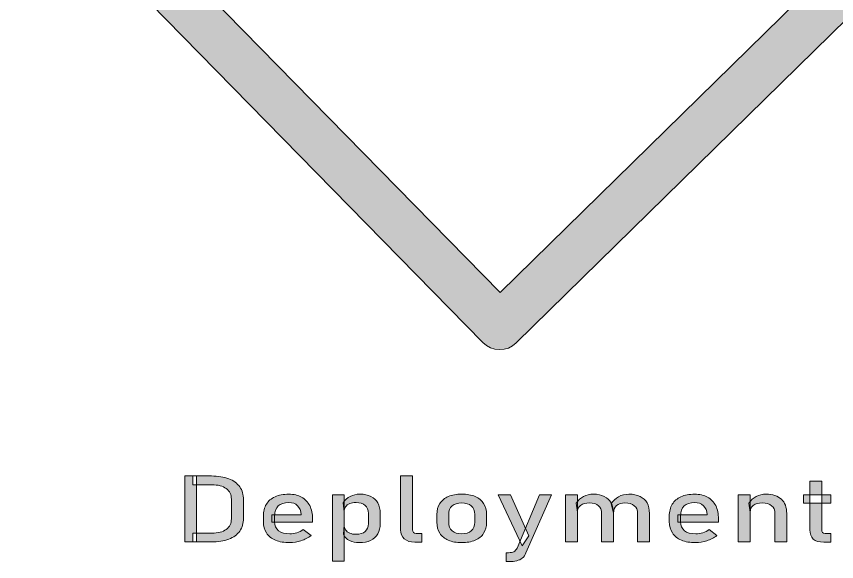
# Model space of a CAD drawing. Header units: inches. Extents: x 0.1 to 22.4, y -34.4 to -0.1.
# Drawn here: x 17.26 to 19.063, y -29.069 to -27.871 of the extents above; entities that cross this region are included whole.
import ezdxf

# ---------------------------------------------------------------- set-up
doc = ezdxf.new("R2010")
doc.units = ezdxf.units.IN
doc.header["$MEASUREMENT"] = 0
doc.layers.add('Layer 1', color=7, linetype='Continuous')

# ---------------------------------------------------------------- blocks, each defined once
blk = doc.blocks.new('block 13')
at = {"layer": 'Layer 1', "true_color": 0xffffff}
h = blk.add_hatch(color=7, dxfattribs=at)
h.dxf.hatch_style = 2
edge = h.paths.add_edge_path()
edge.add_spline(control_points=[(19.7946, -27.1587), (19.7946, -27.1722), (19.7894, -27.1857), (19.779, -27.1959), (19.779, -27.1959), (18.359, -28.5883), (18.359, -28.5883), (18.3384, -28.6084), (18.3055, -28.6081), (18.2853, -28.5876), (18.2853, -28.5876), (16.8929, -27.1675), (16.8929, -27.1675), (16.8728, -27.147), (16.873, -27.114), (16.8936, -27.0939), (16.9141, -27.0737), (16.9471, -27.0741), (16.9672, -27.0946), (16.9672, -27.0946), (18.3233, -28.4775), (18.3233, -28.4775), (18.3233, -28.4775), (19.7061, -27.1215), (19.7061, -27.1215), (19.7267, -27.1014), (19.7596, -27.1017), (19.7798, -27.1222), (19.7897, -27.1324), (19.7946, -27.1455), (19.7946, -27.1587)], knot_values=[0, 0, 0, 0, 1, 1, 1, 2, 2, 2, 3, 3, 3, 4, 4, 4, 5, 5, 5, 6, 6, 6, 7, 7, 7, 8, 8, 8, 9, 9, 9, 10, 10, 10, 10], degree=3, periodic=1)
at = {"layer": 'Layer 1', "lineweight": 0}
blk.add_open_spline([(19.7946, -27.1587), (19.7946, -27.1722), (19.7894, -27.1857), (19.779, -27.1959), (19.779, -27.1959), (18.359, -28.5883), (18.359, -28.5883), (18.3384, -28.6084), (18.3055, -28.6081), (18.2853, -28.5876), (18.2853, -28.5876), (16.8929, -27.1675), (16.8929, -27.1675), (16.8728, -27.147), (16.873, -27.114), (16.8936, -27.0939), (16.9141, -27.0737), (16.9471, -27.0741), (16.9672, -27.0946), (16.9672, -27.0946), (18.3233, -28.4775), (18.3233, -28.4775), (18.3233, -28.4775), (19.7061, -27.1215), (19.7061, -27.1215), (19.7267, -27.1014), (19.7596, -27.1017), (19.7798, -27.1222), (19.7897, -27.1324), (19.7946, -27.1455), (19.7946, -27.1587)], degree=3, knots=[0, 0, 0, 0, 1, 1, 1, 2, 2, 2, 3, 3, 3, 4, 4, 4, 5, 5, 5, 6, 6, 6, 7, 7, 7, 8, 8, 8, 9, 9, 9, 10, 10, 10, 10], dxfattribs=at)
blk = doc.blocks.new('block 27')
at = {"layer": 'Layer 1', "true_color": 0xef4c22}
h = blk.add_hatch(color=20, dxfattribs=at)
h.dxf.hatch_style = 2
h.paths.add_polyline_path([(17.63, -28.8809), (17.656, -28.8809), (17.656, -29.0259), (17.63, -29.0259)])
edge = h.paths.add_edge_path()
edge.add_spline(control_points=[(17.6476, -29.0066), (17.6476, -29.0066), (17.6895, -29.0066), (17.6895, -29.0066), (17.7032, -29.0066), (17.7139, -29.0038), (17.7214, -28.9982), (17.7289, -28.9927), (17.7327, -28.9849), (17.7327, -28.9748), (17.7327, -28.9748), (17.7327, -28.9321), (17.7327, -28.9321), (17.7327, -28.922), (17.7289, -28.9141), (17.7214, -28.9086), (17.7139, -28.903), (17.7032, -28.9002), (17.6895, -28.9002), (17.6895, -28.9002), (17.6476, -28.9002), (17.6476, -28.9002), (17.6476, -28.9002), (17.6476, -28.8809), (17.6476, -28.8809), (17.6476, -28.8809), (17.6888, -28.8809), (17.6888, -28.8809), (17.7037, -28.8809), (17.7164, -28.8829), (17.7269, -28.887), (17.7375, -28.891), (17.7455, -28.897), (17.7511, -28.9047), (17.7566, -28.9125), (17.7593, -28.9219), (17.7593, -28.9329), (17.7593, -28.9329), (17.7593, -28.974), (17.7593, -28.974), (17.7593, -28.9849), (17.7566, -28.9943), (17.7511, -29.0021), (17.7455, -29.0099), (17.7375, -29.0158), (17.7269, -29.0198), (17.7163, -29.0239), (17.7035, -29.0259), (17.6887, -29.0259), (17.6887, -29.0259), (17.6476, -29.0259), (17.6476, -29.0259), (17.6476, -29.0259), (17.6476, -29.0066), (17.6476, -29.0066)], knot_values=[0, 0, 0, 0, 1, 1, 1, 2, 2, 2, 3, 3, 3, 4, 4, 4, 5, 5, 5, 6, 6, 6, 7, 7, 7, 8, 8, 8, 9, 9, 9, 10, 10, 10, 11, 11, 11, 12, 12, 12, 13, 13, 13, 14, 14, 14, 15, 15, 15, 16, 16, 16, 17, 17, 17, 18, 18, 18, 18], degree=3, periodic=1)
h = blk.add_hatch(color=20, dxfattribs=at)
h.dxf.hatch_style = 2
edge = h.paths.add_edge_path()
edge.add_spline(control_points=[(18.1307, -28.9992), (18.1307, -29.0017), (18.1314, -29.0037), (18.1328, -29.005), (18.1342, -29.0064), (18.1362, -29.0071), (18.1388, -29.0071), (18.1388, -29.0071), (18.151, -29.0071), (18.151, -29.0071), (18.151, -29.0071), (18.151, -29.0264), (18.151, -29.0264), (18.151, -29.0264), (18.1357, -29.0264), (18.1357, -29.0264), (18.1258, -29.0264), (18.1182, -29.024), (18.1128, -29.0192), (18.1074, -29.0144), (18.1047, -29.0077), (18.1047, -28.999), (18.1047, -28.999), (18.1047, -28.8809), (18.1047, -28.8809), (18.1047, -28.8809), (18.1307, -28.8809), (18.1307, -28.8809), (18.1307, -28.8809), (18.1307, -28.9992), (18.1307, -28.9992)], knot_values=[0, 0, 0, 0, 1, 1, 1, 2, 2, 2, 3, 3, 3, 4, 4, 4, 5, 5, 5, 6, 6, 6, 7, 7, 7, 8, 8, 8, 9, 9, 9, 10, 10, 10, 10], degree=3, periodic=1)
h = blk.add_hatch(color=20, dxfattribs=at)
h.dxf.hatch_style = 2
h.paths.add_polyline_path([(18.9906, -28.9224), (19.0503, -28.9224), (19.0503, -28.9407), (18.9906, -28.9407)])
edge = h.paths.add_edge_path()
edge.add_spline(control_points=[(19.0117, -29.0195), (19.0068, -29.0149), (19.0043, -29.008), (19.0043, -28.999), (19.0043, -28.999), (19.0043, -28.8923), (19.0043, -28.8923), (19.0043, -28.8923), (19.0303, -28.8923), (19.0303, -28.8923), (19.0303, -28.8923), (19.0303, -28.9992), (19.0303, -28.9992), (19.0303, -29.0017), (19.031, -29.0037), (19.0322, -29.005), (19.0335, -29.0064), (19.0354, -29.0071), (19.0378, -29.0071), (19.0378, -29.0071), (19.0503, -29.0071), (19.0503, -29.0071), (19.0503, -29.0071), (19.0503, -29.0264), (19.0503, -29.0264), (19.0503, -29.0264), (19.0353, -29.0264), (19.0353, -29.0264), (19.0246, -29.0264), (19.0167, -29.0241), (19.0117, -29.0195)], knot_values=[0, 0, 0, 0, 1, 1, 1, 2, 2, 2, 3, 3, 3, 4, 4, 4, 5, 5, 5, 6, 6, 6, 7, 7, 7, 8, 8, 8, 9, 9, 9, 10, 10, 10, 10], degree=3, periodic=1)
h = blk.add_hatch(color=20, dxfattribs=at)
h.dxf.hatch_style = 2
edge = h.paths.add_edge_path()
edge.add_spline(control_points=[(17.8296, -29.022), (17.8209, -29.0184), (17.8143, -29.0132), (17.8097, -29.0062), (17.8052, -28.9993), (17.8029, -28.9909), (17.8029, -28.981), (17.8029, -28.981), (17.8029, -28.9694), (17.8029, -28.9694), (17.8029, -28.9591), (17.8051, -28.9504), (17.8095, -28.9431), (17.8139, -28.9359), (17.8202, -28.9304), (17.8286, -28.9266), (17.8369, -28.9228), (17.847, -28.9209), (17.8587, -28.9209), (17.8698, -28.9209), (17.8792, -28.9231), (17.887, -28.9274), (17.8948, -28.9317), (17.9008, -28.9379), (17.9049, -28.9461), (17.9091, -28.9543), (17.9111, -28.9641), (17.9111, -28.9755), (17.9111, -28.9755), (17.9111, -28.9823), (17.9111, -28.9823), (17.9111, -28.9823), (17.8218, -28.9823), (17.8218, -28.9823), (17.8218, -28.9823), (17.8218, -28.966), (17.8218, -28.966), (17.8218, -28.966), (17.8864, -28.966), (17.8864, -28.966), (17.8856, -28.9575), (17.8828, -28.951), (17.878, -28.9463), (17.8732, -28.9416), (17.8668, -28.9392), (17.8587, -28.9392), (17.8488, -28.9392), (17.8412, -28.9418), (17.8358, -28.9468), (17.8304, -28.9519), (17.8277, -28.959), (17.8277, -28.9683), (17.8277, -28.9683), (17.8277, -28.9814), (17.8277, -28.9814), (17.8277, -28.99), (17.8306, -28.9966), (17.8364, -29.0012), (17.8421, -29.0058), (17.8504, -29.0081), (17.861, -29.0081), (17.8663, -29.0081), (17.8715, -29.0072), (17.8767, -29.0056), (17.8819, -29.0039), (17.8865, -29.0016), (17.8906, -28.9986), (17.8906, -28.9986), (17.9077, -29.0119), (17.9077, -29.0119), (17.9011, -29.0169), (17.8938, -29.0207), (17.8856, -29.0234), (17.8774, -29.0261), (17.8692, -29.0274), (17.861, -29.0274), (17.8487, -29.0274), (17.8383, -29.0256), (17.8296, -29.022)], knot_values=[0, 0, 0, 0, 1, 1, 1, 2, 2, 2, 3, 3, 3, 4, 4, 4, 5, 5, 5, 6, 6, 6, 7, 7, 7, 8, 8, 8, 9, 9, 9, 10, 10, 10, 11, 11, 11, 12, 12, 12, 13, 13, 13, 14, 14, 14, 15, 15, 15, 16, 16, 16, 17, 17, 17, 18, 18, 18, 19, 19, 19, 20, 20, 20, 21, 21, 21, 22, 22, 22, 23, 23, 23, 24, 24, 24, 25, 25, 25, 26, 26, 26, 26], degree=3, periodic=1)
h = blk.add_hatch(color=20, dxfattribs=at)
h.dxf.hatch_style = 2
h.paths.add_polyline_path([(17.9547, -28.9224), (17.9807, -28.9224), (17.9807, -29.068), (17.9547, -29.068)])
edge = h.paths.add_edge_path()
edge.add_spline(control_points=[(17.9925, -29.0228), (17.9864, -29.0197), (17.9818, -29.0153), (17.9789, -29.0097), (17.9789, -29.0097), (17.9807, -28.988), (17.9807, -28.988), (17.9807, -28.9925), (17.9818, -28.9963), (17.9838, -28.9994), (17.9858, -29.0025), (17.9888, -29.0049), (17.9927, -29.0066), (17.9965, -29.0082), (18.0012, -29.0091), (18.0068, -29.0091), (18.0154, -29.0091), (18.022, -29.007), (18.0267, -29.0029), (18.0315, -28.9988), (18.0338, -28.9931), (18.0338, -28.9856), (18.0338, -28.9856), (18.0338, -28.9632), (18.0338, -28.9632), (18.0338, -28.9556), (18.0315, -28.9497), (18.0267, -28.9455), (18.022, -28.9413), (18.0154, -28.9392), (18.0068, -28.9392), (18.0012, -28.9392), (17.9965, -28.94), (17.9927, -28.9416), (17.9888, -28.9432), (17.9858, -28.9456), (17.9838, -28.9487), (17.9818, -28.9518), (17.9807, -28.9555), (17.9807, -28.9598), (17.9807, -28.9598), (17.9781, -28.9398), (17.9781, -28.9398), (17.9821, -28.9338), (17.9873, -28.9291), (17.9937, -28.9258), (18.0002, -28.9225), (18.0074, -28.9209), (18.0153, -28.9209), (18.0247, -28.9209), (18.0327, -28.9225), (18.0394, -28.9258), (18.046, -28.9291), (18.0511, -28.9339), (18.0546, -28.9402), (18.0581, -28.9466), (18.0599, -28.9542), (18.0599, -28.9631), (18.0599, -28.9631), (18.0599, -28.9856), (18.0599, -28.9856), (18.0599, -28.9944), (18.0581, -29.0019), (18.0545, -29.0082), (18.0509, -29.0144), (18.0457, -29.0192), (18.0388, -29.0225), (18.0319, -29.0258), (18.0237, -29.0274), (18.014, -29.0274), (18.0058, -29.0274), (17.9986, -29.0259), (17.9925, -29.0228)], knot_values=[0, 0, 0, 0, 1, 1, 1, 2, 2, 2, 3, 3, 3, 4, 4, 4, 5, 5, 5, 6, 6, 6, 7, 7, 7, 8, 8, 8, 9, 9, 9, 10, 10, 10, 11, 11, 11, 12, 12, 12, 13, 13, 13, 14, 14, 14, 15, 15, 15, 16, 16, 16, 17, 17, 17, 18, 18, 18, 19, 19, 19, 20, 20, 20, 21, 21, 21, 22, 22, 22, 23, 23, 23, 24, 24, 24, 24], degree=3, periodic=1)
h = blk.add_hatch(color=20, dxfattribs=at)
h.dxf.hatch_style = 2
edge = h.paths.add_edge_path()
edge.add_spline(control_points=[(18.2095, -29.0221), (18.2013, -29.0186), (18.1951, -29.0135), (18.1908, -29.0067), (18.1865, -29), (18.1844, -28.9918), (18.1844, -28.9823), (18.1844, -28.9823), (18.1844, -28.9655), (18.1844, -28.9655), (18.1844, -28.9561), (18.1865, -28.9481), (18.1908, -28.9414), (18.1951, -28.9347), (18.2013, -28.9296), (18.2095, -28.9261), (18.2177, -28.9226), (18.2275, -28.9209), (18.239, -28.9209), (18.2505, -28.9209), (18.2603, -28.9226), (18.2685, -28.9261), (18.2766, -28.9296), (18.2829, -28.9347), (18.2872, -28.9414), (18.2915, -28.9481), (18.2936, -28.9561), (18.2936, -28.9655), (18.2936, -28.9655), (18.2936, -28.9826), (18.2936, -28.9826), (18.2936, -28.9921), (18.2915, -29.0001), (18.2872, -29.0068), (18.2829, -29.0135), (18.2766, -29.0186), (18.2685, -29.0221), (18.2603, -29.0256), (18.2505, -29.0274), (18.239, -29.0274), (18.2275, -29.0274), (18.2177, -29.0256), (18.2095, -29.0221)], knot_values=[0, 0, 0, 0, 1, 1, 1, 2, 2, 2, 3, 3, 3, 4, 4, 4, 5, 5, 5, 6, 6, 6, 7, 7, 7, 8, 8, 8, 9, 9, 9, 10, 10, 10, 11, 11, 11, 12, 12, 12, 13, 13, 13, 14, 14, 14, 14], degree=3, periodic=1)
edge = h.paths.add_edge_path()
edge.add_spline(control_points=[(18.2601, -29.0014), (18.2651, -28.9969), (18.2676, -28.9907), (18.2676, -28.9826), (18.2676, -28.9826), (18.2676, -28.9655), (18.2676, -28.9655), (18.2676, -28.9574), (18.2651, -28.9512), (18.2601, -28.9468), (18.2551, -28.9424), (18.2481, -28.9402), (18.239, -28.9402), (18.2299, -28.9402), (18.2229, -28.9424), (18.2179, -28.9468), (18.2129, -28.9512), (18.2104, -28.9574), (18.2104, -28.9655), (18.2104, -28.9655), (18.2104, -28.9826), (18.2104, -28.9826), (18.2104, -28.9907), (18.2129, -28.9969), (18.2179, -29.0014), (18.2229, -29.0058), (18.2299, -29.0081), (18.239, -29.0081), (18.2481, -29.0081), (18.2551, -29.0058), (18.2601, -29.0014)], knot_values=[0, 0, 0, 0, 1, 1, 1, 2, 2, 2, 3, 3, 3, 4, 4, 4, 5, 5, 5, 6, 6, 6, 7, 7, 7, 8, 8, 8, 9, 9, 9, 10, 10, 10, 10], degree=3, periodic=1)
h = blk.add_hatch(color=20, dxfattribs=at)
h.dxf.hatch_style = 2
h.paths.add_polyline_path([(18.3193, -28.9224), (18.3459, -28.9224), (18.3866, -29.0124), (18.3721, -29.0344)])
edge = h.paths.add_edge_path()
edge.add_spline(control_points=[(18.4366, -28.9224), (18.4366, -28.9224), (18.3802, -29.0502), (18.3802, -29.0502), (18.3781, -29.0549), (18.3755, -29.0586), (18.3721, -29.0614), (18.3688, -29.0641), (18.3647, -29.0661), (18.3599, -29.0673), (18.355, -29.0685), (18.3491, -29.0691), (18.342, -29.0691), (18.342, -29.0691), (18.3368, -29.0691), (18.3368, -29.0691), (18.3368, -29.0691), (18.3368, -29.0496), (18.3368, -29.0496), (18.3368, -29.0496), (18.342, -29.0496), (18.342, -29.0496), (18.3469, -29.0496), (18.3507, -29.0488), (18.3536, -29.0473), (18.3564, -29.0457), (18.3589, -29.0431), (18.361, -29.0394), (18.361, -29.0394), (18.41, -28.9224), (18.41, -28.9224), (18.41, -28.9224), (18.4366, -28.9224), (18.4366, -28.9224)], knot_values=[0, 0, 0, 0, 1, 1, 1, 2, 2, 2, 3, 3, 3, 4, 4, 4, 5, 5, 5, 6, 6, 6, 7, 7, 7, 8, 8, 8, 9, 9, 9, 10, 10, 10, 11, 11, 11, 11], degree=3, periodic=1)
h = blk.add_hatch(color=20, dxfattribs=at)
h.dxf.hatch_style = 2
h.paths.add_polyline_path([(18.4674, -28.9224), (18.4934, -28.9224), (18.4934, -29.0259), (18.4674, -29.0259)])
edge = h.paths.add_edge_path()
edge.add_spline(control_points=[(18.5465, -28.9632), (18.5465, -28.9559), (18.5442, -28.9502), (18.5396, -28.9462), (18.535, -28.9422), (18.5285, -28.9402), (18.5201, -28.9402), (18.5116, -28.9402), (18.505, -28.942), (18.5004, -28.9455), (18.4957, -28.9491), (18.4934, -28.954), (18.4934, -28.9604), (18.4934, -28.9604), (18.4907, -28.9404), (18.4907, -28.9404), (18.4948, -28.9342), (18.5002, -28.9294), (18.5068, -28.926), (18.5134, -28.9226), (18.5207, -28.9209), (18.5286, -28.9209), (18.5379, -28.9209), (18.5458, -28.9225), (18.5524, -28.9258), (18.5589, -28.9291), (18.5639, -28.9339), (18.5674, -28.9402), (18.5708, -28.9466), (18.5726, -28.9542), (18.5726, -28.9631), (18.5726, -28.9631), (18.5726, -29.0259), (18.5726, -29.0259), (18.5726, -29.0259), (18.5465, -29.0259), (18.5465, -29.0259), (18.5465, -29.0259), (18.5465, -28.9632), (18.5465, -28.9632)], knot_values=[0, 0, 0, 0, 1, 1, 1, 2, 2, 2, 3, 3, 3, 4, 4, 4, 5, 5, 5, 6, 6, 6, 7, 7, 7, 8, 8, 8, 9, 9, 9, 10, 10, 10, 11, 11, 11, 12, 12, 12, 13, 13, 13, 13], degree=3, periodic=1)
edge = h.paths.add_edge_path()
edge.add_spline(control_points=[(18.6256, -28.9632), (18.6256, -28.9559), (18.6232, -28.9502), (18.6184, -28.9462), (18.6135, -28.9422), (18.6067, -28.9402), (18.5979, -28.9402), (18.5899, -28.9402), (18.5836, -28.9422), (18.5792, -28.946), (18.5748, -28.9499), (18.5726, -28.9553), (18.5726, -28.9624), (18.5726, -28.9624), (18.5673, -28.9424), (18.5673, -28.9424), (18.5715, -28.9356), (18.577, -28.9303), (18.5838, -28.9265), (18.5907, -28.9228), (18.5982, -28.9209), (18.6065, -28.9209), (18.616, -28.9209), (18.6242, -28.9225), (18.6309, -28.9258), (18.6377, -28.9291), (18.6428, -28.9339), (18.6464, -28.9402), (18.6499, -28.9466), (18.6517, -28.9542), (18.6517, -28.9631), (18.6517, -28.9631), (18.6517, -29.0259), (18.6517, -29.0259), (18.6517, -29.0259), (18.6256, -29.0259), (18.6256, -29.0259), (18.6256, -29.0259), (18.6256, -28.9632), (18.6256, -28.9632)], knot_values=[0, 0, 0, 0, 1, 1, 1, 2, 2, 2, 3, 3, 3, 4, 4, 4, 5, 5, 5, 6, 6, 6, 7, 7, 7, 8, 8, 8, 9, 9, 9, 10, 10, 10, 11, 11, 11, 12, 12, 12, 13, 13, 13, 13], degree=3, periodic=1)
h = blk.add_hatch(color=20, dxfattribs=at)
h.dxf.hatch_style = 2
edge = h.paths.add_edge_path()
edge.add_spline(control_points=[(18.7219, -29.022), (18.7132, -29.0184), (18.7066, -29.0132), (18.7021, -29.0062), (18.6975, -28.9993), (18.6952, -28.9909), (18.6952, -28.981), (18.6952, -28.981), (18.6952, -28.9694), (18.6952, -28.9694), (18.6952, -28.9591), (18.6974, -28.9504), (18.7018, -28.9431), (18.7062, -28.9359), (18.7125, -28.9304), (18.7209, -28.9266), (18.7292, -28.9228), (18.7393, -28.9209), (18.751, -28.9209), (18.7621, -28.9209), (18.7715, -28.9231), (18.7793, -28.9274), (18.7872, -28.9317), (18.7931, -28.9379), (18.7973, -28.9461), (18.8014, -28.9543), (18.8034, -28.9641), (18.8034, -28.9755), (18.8034, -28.9755), (18.8034, -28.9823), (18.8034, -28.9823), (18.8034, -28.9823), (18.7141, -28.9823), (18.7141, -28.9823), (18.7141, -28.9823), (18.7141, -28.966), (18.7141, -28.966), (18.7141, -28.966), (18.7787, -28.966), (18.7787, -28.966), (18.7779, -28.9575), (18.7751, -28.951), (18.7703, -28.9463), (18.7655, -28.9416), (18.7591, -28.9392), (18.751, -28.9392), (18.7411, -28.9392), (18.7335, -28.9418), (18.7281, -28.9468), (18.7227, -28.9519), (18.72, -28.959), (18.72, -28.9683), (18.72, -28.9683), (18.72, -28.9814), (18.72, -28.9814), (18.72, -28.99), (18.7229, -28.9966), (18.7287, -29.0012), (18.7344, -29.0058), (18.7427, -29.0081), (18.7533, -29.0081), (18.7586, -29.0081), (18.7638, -29.0072), (18.769, -29.0056), (18.7742, -29.0039), (18.7788, -29.0016), (18.7829, -28.9986), (18.7829, -28.9986), (18.8, -29.0119), (18.8, -29.0119), (18.7934, -29.0169), (18.7861, -29.0207), (18.7779, -29.0234), (18.7697, -29.0261), (18.7615, -29.0274), (18.7533, -29.0274), (18.741, -29.0274), (18.7306, -29.0256), (18.7219, -29.022)], knot_values=[0, 0, 0, 0, 1, 1, 1, 2, 2, 2, 3, 3, 3, 4, 4, 4, 5, 5, 5, 6, 6, 6, 7, 7, 7, 8, 8, 8, 9, 9, 9, 10, 10, 10, 11, 11, 11, 12, 12, 12, 13, 13, 13, 14, 14, 14, 15, 15, 15, 16, 16, 16, 17, 17, 17, 18, 18, 18, 19, 19, 19, 20, 20, 20, 21, 21, 21, 22, 22, 22, 23, 23, 23, 24, 24, 24, 25, 25, 25, 26, 26, 26, 26], degree=3, periodic=1)
h = blk.add_hatch(color=20, dxfattribs=at)
h.dxf.hatch_style = 2
h.paths.add_polyline_path([(18.847, -28.9224), (18.873, -28.9224), (18.873, -29.0259), (18.847, -29.0259)])
edge = h.paths.add_edge_path()
edge.add_spline(control_points=[(18.9274, -28.9632), (18.9274, -28.9559), (18.925, -28.9502), (18.9201, -28.9462), (18.9153, -28.9422), (18.9085, -28.9402), (18.8997, -28.9402), (18.8912, -28.9402), (18.8846, -28.942), (18.88, -28.9455), (18.8754, -28.9491), (18.873, -28.954), (18.873, -28.9604), (18.873, -28.9604), (18.8704, -28.9404), (18.8704, -28.9404), (18.8744, -28.9342), (18.8798, -28.9294), (18.8864, -28.926), (18.893, -28.9226), (18.9003, -28.9209), (18.9083, -28.9209), (18.9226, -28.9209), (18.9338, -28.9246), (18.9416, -28.9319), (18.9495, -28.9393), (18.9534, -28.9497), (18.9534, -28.9631), (18.9534, -28.9631), (18.9534, -29.0259), (18.9534, -29.0259), (18.9534, -29.0259), (18.9274, -29.0259), (18.9274, -29.0259), (18.9274, -29.0259), (18.9274, -28.9632), (18.9274, -28.9632)], knot_values=[0, 0, 0, 0, 1, 1, 1, 2, 2, 2, 3, 3, 3, 4, 4, 4, 5, 5, 5, 6, 6, 6, 7, 7, 7, 8, 8, 8, 9, 9, 9, 10, 10, 10, 11, 11, 11, 12, 12, 12, 12], degree=3, periodic=1)
at = {"layer": 'Layer 1', "lineweight": 0}
for points in [[(17.63, -28.8809), (17.656, -28.8809), (17.656, -29.0259), (17.63, -29.0259), (17.63, -28.8809)], [(17.9547, -28.9224), (17.9807, -28.9224), (17.9807, -29.068), (17.9547, -29.068), (17.9547, -28.9224)], [(18.3193, -28.9224), (18.3459, -28.9224), (18.3866, -29.0124), (18.3721, -29.0344), (18.3193, -28.9224)], [(18.4674, -28.9224), (18.4934, -28.9224), (18.4934, -29.0259), (18.4674, -29.0259), (18.4674, -28.9224)], [(18.847, -28.9224), (18.873, -28.9224), (18.873, -29.0259), (18.847, -29.0259), (18.847, -28.9224)], [(18.9906, -28.9224), (19.0503, -28.9224), (19.0503, -28.9407), (18.9906, -28.9407), (18.9906, -28.9224)]]:
    blk.add_lwpolyline(points, dxfattribs=at)
for points, knots in [([(17.6476, -29.0066), (17.6476, -29.0066), (17.6895, -29.0066), (17.6895, -29.0066), (17.7032, -29.0066), (17.7139, -29.0038), (17.7214, -28.9982), (17.7289, -28.9927), (17.7327, -28.9849), (17.7327, -28.9748), (17.7327, -28.9748), (17.7327, -28.9321), (17.7327, -28.9321), (17.7327, -28.922), (17.7289, -28.9141), (17.7214, -28.9086), (17.7139, -28.903), (17.7032, -28.9002), (17.6895, -28.9002), (17.6895, -28.9002), (17.6476, -28.9002), (17.6476, -28.9002), (17.6476, -28.9002), (17.6476, -28.8809), (17.6476, -28.8809), (17.6476, -28.8809), (17.6888, -28.8809), (17.6888, -28.8809), (17.7037, -28.8809), (17.7164, -28.8829), (17.7269, -28.887), (17.7375, -28.891), (17.7455, -28.897), (17.7511, -28.9047), (17.7566, -28.9125), (17.7593, -28.9219), (17.7593, -28.9329), (17.7593, -28.9329), (17.7593, -28.974), (17.7593, -28.974), (17.7593, -28.9849), (17.7566, -28.9943), (17.7511, -29.0021), (17.7455, -29.0099), (17.7375, -29.0158), (17.7269, -29.0198), (17.7163, -29.0239), (17.7035, -29.0259), (17.6887, -29.0259), (17.6887, -29.0259), (17.6476, -29.0259), (17.6476, -29.0259), (17.6476, -29.0259), (17.6476, -29.0066), (17.6476, -29.0066)], [0, 0, 0, 0, 1, 1, 1, 2, 2, 2, 3, 3, 3, 4, 4, 4, 5, 5, 5, 6, 6, 6, 7, 7, 7, 8, 8, 8, 9, 9, 9, 10, 10, 10, 11, 11, 11, 12, 12, 12, 13, 13, 13, 14, 14, 14, 15, 15, 15, 16, 16, 16, 17, 17, 17, 18, 18, 18, 18]), ([(18.1307, -28.9992), (18.1307, -29.0017), (18.1314, -29.0037), (18.1328, -29.005), (18.1342, -29.0064), (18.1362, -29.0071), (18.1388, -29.0071), (18.1388, -29.0071), (18.151, -29.0071), (18.151, -29.0071), (18.151, -29.0071), (18.151, -29.0264), (18.151, -29.0264), (18.151, -29.0264), (18.1357, -29.0264), (18.1357, -29.0264), (18.1258, -29.0264), (18.1182, -29.024), (18.1128, -29.0192), (18.1074, -29.0144), (18.1047, -29.0077), (18.1047, -28.999), (18.1047, -28.999), (18.1047, -28.8809), (18.1047, -28.8809), (18.1047, -28.8809), (18.1307, -28.8809), (18.1307, -28.8809), (18.1307, -28.8809), (18.1307, -28.9992), (18.1307, -28.9992)], [0, 0, 0, 0, 1, 1, 1, 2, 2, 2, 3, 3, 3, 4, 4, 4, 5, 5, 5, 6, 6, 6, 7, 7, 7, 8, 8, 8, 9, 9, 9, 10, 10, 10, 10]), ([(19.0117, -29.0195), (19.0068, -29.0149), (19.0043, -29.008), (19.0043, -28.999), (19.0043, -28.999), (19.0043, -28.8923), (19.0043, -28.8923), (19.0043, -28.8923), (19.0303, -28.8923), (19.0303, -28.8923), (19.0303, -28.8923), (19.0303, -28.9992), (19.0303, -28.9992), (19.0303, -29.0017), (19.031, -29.0037), (19.0322, -29.005), (19.0335, -29.0064), (19.0354, -29.0071), (19.0378, -29.0071), (19.0378, -29.0071), (19.0503, -29.0071), (19.0503, -29.0071), (19.0503, -29.0071), (19.0503, -29.0264), (19.0503, -29.0264), (19.0503, -29.0264), (19.0353, -29.0264), (19.0353, -29.0264), (19.0246, -29.0264), (19.0167, -29.0241), (19.0117, -29.0195)], [0, 0, 0, 0, 1, 1, 1, 2, 2, 2, 3, 3, 3, 4, 4, 4, 5, 5, 5, 6, 6, 6, 7, 7, 7, 8, 8, 8, 9, 9, 9, 10, 10, 10, 10]), ([(17.8296, -29.022), (17.8209, -29.0184), (17.8143, -29.0132), (17.8097, -29.0062), (17.8052, -28.9993), (17.8029, -28.9909), (17.8029, -28.981), (17.8029, -28.981), (17.8029, -28.9694), (17.8029, -28.9694), (17.8029, -28.9591), (17.8051, -28.9504), (17.8095, -28.9431), (17.8139, -28.9359), (17.8202, -28.9304), (17.8286, -28.9266), (17.8369, -28.9228), (17.847, -28.9209), (17.8587, -28.9209), (17.8698, -28.9209), (17.8792, -28.9231), (17.887, -28.9274), (17.8948, -28.9317), (17.9008, -28.9379), (17.9049, -28.9461), (17.9091, -28.9543), (17.9111, -28.9641), (17.9111, -28.9755), (17.9111, -28.9755), (17.9111, -28.9823), (17.9111, -28.9823), (17.9111, -28.9823), (17.8218, -28.9823), (17.8218, -28.9823), (17.8218, -28.9823), (17.8218, -28.966), (17.8218, -28.966), (17.8218, -28.966), (17.8864, -28.966), (17.8864, -28.966), (17.8856, -28.9575), (17.8828, -28.951), (17.878, -28.9463), (17.8732, -28.9416), (17.8668, -28.9392), (17.8587, -28.9392), (17.8488, -28.9392), (17.8412, -28.9418), (17.8358, -28.9468), (17.8304, -28.9519), (17.8277, -28.959), (17.8277, -28.9683), (17.8277, -28.9683), (17.8277, -28.9814), (17.8277, -28.9814), (17.8277, -28.99), (17.8306, -28.9966), (17.8364, -29.0012), (17.8421, -29.0058), (17.8504, -29.0081), (17.861, -29.0081), (17.8663, -29.0081), (17.8715, -29.0072), (17.8767, -29.0056), (17.8819, -29.0039), (17.8865, -29.0016), (17.8906, -28.9986), (17.8906, -28.9986), (17.9077, -29.0119), (17.9077, -29.0119), (17.9011, -29.0169), (17.8938, -29.0207), (17.8856, -29.0234), (17.8774, -29.0261), (17.8692, -29.0274), (17.861, -29.0274), (17.8487, -29.0274), (17.8383, -29.0256), (17.8296, -29.022)], [0, 0, 0, 0, 1, 1, 1, 2, 2, 2, 3, 3, 3, 4, 4, 4, 5, 5, 5, 6, 6, 6, 7, 7, 7, 8, 8, 8, 9, 9, 9, 10, 10, 10, 11, 11, 11, 12, 12, 12, 13, 13, 13, 14, 14, 14, 15, 15, 15, 16, 16, 16, 17, 17, 17, 18, 18, 18, 19, 19, 19, 20, 20, 20, 21, 21, 21, 22, 22, 22, 23, 23, 23, 24, 24, 24, 25, 25, 25, 26, 26, 26, 26]), ([(17.9925, -29.0228), (17.9864, -29.0197), (17.9818, -29.0153), (17.9789, -29.0097), (17.9789, -29.0097), (17.9807, -28.988), (17.9807, -28.988), (17.9807, -28.9925), (17.9818, -28.9963), (17.9838, -28.9994), (17.9858, -29.0025), (17.9888, -29.0049), (17.9927, -29.0066), (17.9965, -29.0082), (18.0012, -29.0091), (18.0068, -29.0091), (18.0154, -29.0091), (18.022, -29.007), (18.0267, -29.0029), (18.0315, -28.9988), (18.0338, -28.9931), (18.0338, -28.9856), (18.0338, -28.9856), (18.0338, -28.9632), (18.0338, -28.9632), (18.0338, -28.9556), (18.0315, -28.9497), (18.0267, -28.9455), (18.022, -28.9413), (18.0154, -28.9392), (18.0068, -28.9392), (18.0012, -28.9392), (17.9965, -28.94), (17.9927, -28.9416), (17.9888, -28.9432), (17.9858, -28.9456), (17.9838, -28.9487), (17.9818, -28.9518), (17.9807, -28.9555), (17.9807, -28.9598), (17.9807, -28.9598), (17.9781, -28.9398), (17.9781, -28.9398), (17.9821, -28.9338), (17.9873, -28.9291), (17.9937, -28.9258), (18.0002, -28.9225), (18.0074, -28.9209), (18.0153, -28.9209), (18.0247, -28.9209), (18.0327, -28.9225), (18.0394, -28.9258), (18.046, -28.9291), (18.0511, -28.9339), (18.0546, -28.9402), (18.0581, -28.9466), (18.0599, -28.9542), (18.0599, -28.9631), (18.0599, -28.9631), (18.0599, -28.9856), (18.0599, -28.9856), (18.0599, -28.9944), (18.0581, -29.0019), (18.0545, -29.0082), (18.0509, -29.0144), (18.0457, -29.0192), (18.0388, -29.0225), (18.0319, -29.0258), (18.0237, -29.0274), (18.014, -29.0274), (18.0058, -29.0274), (17.9986, -29.0259), (17.9925, -29.0228)], [0, 0, 0, 0, 1, 1, 1, 2, 2, 2, 3, 3, 3, 4, 4, 4, 5, 5, 5, 6, 6, 6, 7, 7, 7, 8, 8, 8, 9, 9, 9, 10, 10, 10, 11, 11, 11, 12, 12, 12, 13, 13, 13, 14, 14, 14, 15, 15, 15, 16, 16, 16, 17, 17, 17, 18, 18, 18, 19, 19, 19, 20, 20, 20, 21, 21, 21, 22, 22, 22, 23, 23, 23, 24, 24, 24, 24]), ([(18.2095, -29.0221), (18.2013, -29.0186), (18.1951, -29.0135), (18.1908, -29.0067), (18.1865, -29), (18.1844, -28.9918), (18.1844, -28.9823), (18.1844, -28.9823), (18.1844, -28.9655), (18.1844, -28.9655), (18.1844, -28.9561), (18.1865, -28.9481), (18.1908, -28.9414), (18.1951, -28.9347), (18.2013, -28.9296), (18.2095, -28.9261), (18.2177, -28.9226), (18.2275, -28.9209), (18.239, -28.9209), (18.2505, -28.9209), (18.2603, -28.9226), (18.2685, -28.9261), (18.2766, -28.9296), (18.2829, -28.9347), (18.2872, -28.9414), (18.2915, -28.9481), (18.2936, -28.9561), (18.2936, -28.9655), (18.2936, -28.9655), (18.2936, -28.9826), (18.2936, -28.9826), (18.2936, -28.9921), (18.2915, -29.0001), (18.2872, -29.0068), (18.2829, -29.0135), (18.2766, -29.0186), (18.2685, -29.0221), (18.2603, -29.0256), (18.2505, -29.0274), (18.239, -29.0274), (18.2275, -29.0274), (18.2177, -29.0256), (18.2095, -29.0221)], [0, 0, 0, 0, 1, 1, 1, 2, 2, 2, 3, 3, 3, 4, 4, 4, 5, 5, 5, 6, 6, 6, 7, 7, 7, 8, 8, 8, 9, 9, 9, 10, 10, 10, 11, 11, 11, 12, 12, 12, 13, 13, 13, 14, 14, 14, 14]), ([(18.4366, -28.9224), (18.4366, -28.9224), (18.3802, -29.0502), (18.3802, -29.0502), (18.3781, -29.0549), (18.3755, -29.0586), (18.3721, -29.0614), (18.3688, -29.0641), (18.3647, -29.0661), (18.3599, -29.0673), (18.355, -29.0685), (18.3491, -29.0691), (18.342, -29.0691), (18.342, -29.0691), (18.3368, -29.0691), (18.3368, -29.0691), (18.3368, -29.0691), (18.3368, -29.0496), (18.3368, -29.0496), (18.3368, -29.0496), (18.342, -29.0496), (18.342, -29.0496), (18.3469, -29.0496), (18.3507, -29.0488), (18.3536, -29.0473), (18.3564, -29.0457), (18.3589, -29.0431), (18.361, -29.0394), (18.361, -29.0394), (18.41, -28.9224), (18.41, -28.9224), (18.41, -28.9224), (18.4366, -28.9224), (18.4366, -28.9224)], [0, 0, 0, 0, 1, 1, 1, 2, 2, 2, 3, 3, 3, 4, 4, 4, 5, 5, 5, 6, 6, 6, 7, 7, 7, 8, 8, 8, 9, 9, 9, 10, 10, 10, 11, 11, 11, 11]), ([(18.5465, -28.9632), (18.5465, -28.9559), (18.5442, -28.9502), (18.5396, -28.9462), (18.535, -28.9422), (18.5285, -28.9402), (18.5201, -28.9402), (18.5116, -28.9402), (18.505, -28.942), (18.5004, -28.9455), (18.4957, -28.9491), (18.4934, -28.954), (18.4934, -28.9604), (18.4934, -28.9604), (18.4907, -28.9404), (18.4907, -28.9404), (18.4948, -28.9342), (18.5002, -28.9294), (18.5068, -28.926), (18.5134, -28.9226), (18.5207, -28.9209), (18.5286, -28.9209), (18.5379, -28.9209), (18.5458, -28.9225), (18.5524, -28.9258), (18.5589, -28.9291), (18.5639, -28.9339), (18.5674, -28.9402), (18.5708, -28.9466), (18.5726, -28.9542), (18.5726, -28.9631), (18.5726, -28.9631), (18.5726, -29.0259), (18.5726, -29.0259), (18.5726, -29.0259), (18.5465, -29.0259), (18.5465, -29.0259), (18.5465, -29.0259), (18.5465, -28.9632), (18.5465, -28.9632)], [0, 0, 0, 0, 1, 1, 1, 2, 2, 2, 3, 3, 3, 4, 4, 4, 5, 5, 5, 6, 6, 6, 7, 7, 7, 8, 8, 8, 9, 9, 9, 10, 10, 10, 11, 11, 11, 12, 12, 12, 13, 13, 13, 13]), ([(18.6256, -28.9632), (18.6256, -28.9559), (18.6232, -28.9502), (18.6184, -28.9462), (18.6135, -28.9422), (18.6067, -28.9402), (18.5979, -28.9402), (18.5899, -28.9402), (18.5836, -28.9422), (18.5792, -28.946), (18.5748, -28.9499), (18.5726, -28.9553), (18.5726, -28.9624), (18.5726, -28.9624), (18.5673, -28.9424), (18.5673, -28.9424), (18.5715, -28.9356), (18.577, -28.9303), (18.5838, -28.9265), (18.5907, -28.9228), (18.5982, -28.9209), (18.6065, -28.9209), (18.616, -28.9209), (18.6242, -28.9225), (18.6309, -28.9258), (18.6377, -28.9291), (18.6428, -28.9339), (18.6464, -28.9402), (18.6499, -28.9466), (18.6517, -28.9542), (18.6517, -28.9631), (18.6517, -28.9631), (18.6517, -29.0259), (18.6517, -29.0259), (18.6517, -29.0259), (18.6256, -29.0259), (18.6256, -29.0259), (18.6256, -29.0259), (18.6256, -28.9632), (18.6256, -28.9632)], [0, 0, 0, 0, 1, 1, 1, 2, 2, 2, 3, 3, 3, 4, 4, 4, 5, 5, 5, 6, 6, 6, 7, 7, 7, 8, 8, 8, 9, 9, 9, 10, 10, 10, 11, 11, 11, 12, 12, 12, 13, 13, 13, 13]), ([(18.7219, -29.022), (18.7132, -29.0184), (18.7066, -29.0132), (18.7021, -29.0062), (18.6975, -28.9993), (18.6952, -28.9909), (18.6952, -28.981), (18.6952, -28.981), (18.6952, -28.9694), (18.6952, -28.9694), (18.6952, -28.9591), (18.6974, -28.9504), (18.7018, -28.9431), (18.7062, -28.9359), (18.7125, -28.9304), (18.7209, -28.9266), (18.7292, -28.9228), (18.7393, -28.9209), (18.751, -28.9209), (18.7621, -28.9209), (18.7715, -28.9231), (18.7793, -28.9274), (18.7872, -28.9317), (18.7931, -28.9379), (18.7973, -28.9461), (18.8014, -28.9543), (18.8034, -28.9641), (18.8034, -28.9755), (18.8034, -28.9755), (18.8034, -28.9823), (18.8034, -28.9823), (18.8034, -28.9823), (18.7141, -28.9823), (18.7141, -28.9823), (18.7141, -28.9823), (18.7141, -28.966), (18.7141, -28.966), (18.7141, -28.966), (18.7787, -28.966), (18.7787, -28.966), (18.7779, -28.9575), (18.7751, -28.951), (18.7703, -28.9463), (18.7655, -28.9416), (18.7591, -28.9392), (18.751, -28.9392), (18.7411, -28.9392), (18.7335, -28.9418), (18.7281, -28.9468), (18.7227, -28.9519), (18.72, -28.959), (18.72, -28.9683), (18.72, -28.9683), (18.72, -28.9814), (18.72, -28.9814), (18.72, -28.99), (18.7229, -28.9966), (18.7287, -29.0012), (18.7344, -29.0058), (18.7427, -29.0081), (18.7533, -29.0081), (18.7586, -29.0081), (18.7638, -29.0072), (18.769, -29.0056), (18.7742, -29.0039), (18.7788, -29.0016), (18.7829, -28.9986), (18.7829, -28.9986), (18.8, -29.0119), (18.8, -29.0119), (18.7934, -29.0169), (18.7861, -29.0207), (18.7779, -29.0234), (18.7697, -29.0261), (18.7615, -29.0274), (18.7533, -29.0274), (18.741, -29.0274), (18.7306, -29.0256), (18.7219, -29.022)], [0, 0, 0, 0, 1, 1, 1, 2, 2, 2, 3, 3, 3, 4, 4, 4, 5, 5, 5, 6, 6, 6, 7, 7, 7, 8, 8, 8, 9, 9, 9, 10, 10, 10, 11, 11, 11, 12, 12, 12, 13, 13, 13, 14, 14, 14, 15, 15, 15, 16, 16, 16, 17, 17, 17, 18, 18, 18, 19, 19, 19, 20, 20, 20, 21, 21, 21, 22, 22, 22, 23, 23, 23, 24, 24, 24, 25, 25, 25, 26, 26, 26, 26]), ([(18.9274, -28.9632), (18.9274, -28.9559), (18.925, -28.9502), (18.9201, -28.9462), (18.9153, -28.9422), (18.9085, -28.9402), (18.8997, -28.9402), (18.8912, -28.9402), (18.8846, -28.942), (18.88, -28.9455), (18.8754, -28.9491), (18.873, -28.954), (18.873, -28.9604), (18.873, -28.9604), (18.8704, -28.9404), (18.8704, -28.9404), (18.8744, -28.9342), (18.8798, -28.9294), (18.8864, -28.926), (18.893, -28.9226), (18.9003, -28.9209), (18.9083, -28.9209), (18.9226, -28.9209), (18.9338, -28.9246), (18.9416, -28.9319), (18.9495, -28.9393), (18.9534, -28.9497), (18.9534, -28.9631), (18.9534, -28.9631), (18.9534, -29.0259), (18.9534, -29.0259), (18.9534, -29.0259), (18.9274, -29.0259), (18.9274, -29.0259), (18.9274, -29.0259), (18.9274, -28.9632), (18.9274, -28.9632)], [0, 0, 0, 0, 1, 1, 1, 2, 2, 2, 3, 3, 3, 4, 4, 4, 5, 5, 5, 6, 6, 6, 7, 7, 7, 8, 8, 8, 9, 9, 9, 10, 10, 10, 11, 11, 11, 12, 12, 12, 12]), ([(18.2601, -29.0014), (18.2651, -28.9969), (18.2676, -28.9907), (18.2676, -28.9826), (18.2676, -28.9826), (18.2676, -28.9655), (18.2676, -28.9655), (18.2676, -28.9574), (18.2651, -28.9512), (18.2601, -28.9468), (18.2551, -28.9424), (18.2481, -28.9402), (18.239, -28.9402), (18.2299, -28.9402), (18.2229, -28.9424), (18.2179, -28.9468), (18.2129, -28.9512), (18.2104, -28.9574), (18.2104, -28.9655), (18.2104, -28.9655), (18.2104, -28.9826), (18.2104, -28.9826), (18.2104, -28.9907), (18.2129, -28.9969), (18.2179, -29.0014), (18.2229, -29.0058), (18.2299, -29.0081), (18.239, -29.0081), (18.2481, -29.0081), (18.2551, -29.0058), (18.2601, -29.0014)], [0, 0, 0, 0, 1, 1, 1, 2, 2, 2, 3, 3, 3, 4, 4, 4, 5, 5, 5, 6, 6, 6, 7, 7, 7, 8, 8, 8, 9, 9, 9, 10, 10, 10, 10])]:
    blk.add_open_spline(points, degree=3, knots=knots, dxfattribs=at)
blk = doc.blocks.new('block 12')
at = {"layer": 'Layer 1'}
for name in ['block 13', 'block 27']:
    blk.add_blockref(name, (0, 0), dxfattribs=at)

msp = doc.modelspace()

# ---------------------------------------------------------------- block references
at = {"layer": 'Layer 1'}
msp.add_blockref('block 12', (0, 0), dxfattribs=at)

doc.saveas('drawing.dxf')
